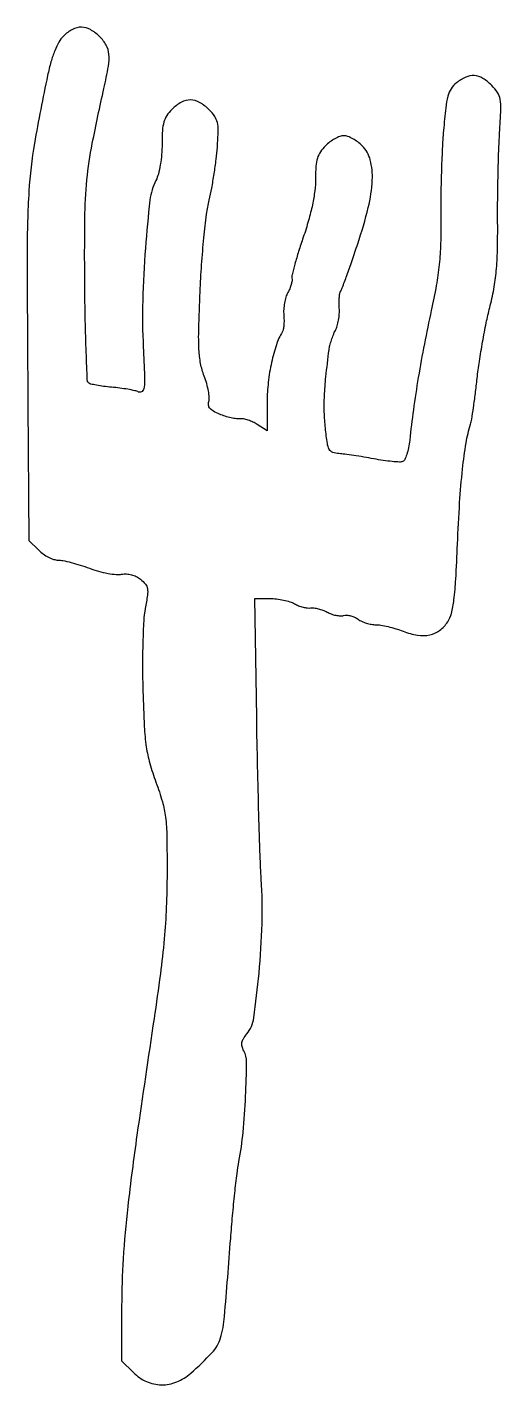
# Model space of a CAD drawing. Extents: x 1 to 118, y 0 to 336.
import ezdxf

# ---------------------------------------------------------------- set-up
doc = ezdxf.new("R2010")
doc.units = 0

msp = doc.modelspace()

# ---------------------------------------------------------------- linework, layer by layer
msp.add_lwpolyline([(9.580159, 333.671068, 0.068217), (8.464316, 332.200733, 0.032759), (7.437673, 330.061548, 0.027027), (6.500636, 327.307217, 0.015785), (5.663677, 323.921068, 0.009772), (2.412099, 307.123114, 0.027917), (1.037009, 295.305854, 0.015511), (0.600051, 280.243756, 0.001412), (0.781844, 242.684053), (1.040986, 208.868105), (3.475038, 206.434053, 0.041812), (4.576847, 205.502574, 0.036055), (5.872525, 204.715003, 0.037686), (7.159453, 204.172791, 0.08103), (8.218662, 204, -0.050913), (9.456923, 203.873584, -0.012375), (11.461275, 203.408026, -0.012562), (13.744439, 202.756191, -0.012207), (16.014117, 201.984768, 0.020525), (18.29781, 201.250714, 0.020829), (20.622897, 200.710461, 0.021153), (22.677901, 200.411732, 0.075686), (24, 200.476604, -0.062324), (25.176635, 200.565758, -0.052294), (26.413916, 200.374516, -0.051043), (27.61439, 199.922868, -0.053001), (28.682191, 199.241836, -0.054562), (29.873723, 198.056805, -0.131015), (30.375839, 196.928098, -0.075592), (30.387271, 195.324045, -0.01026), (29.836196, 192, 0.031973), (29.46522, 188.946134, 0.007183), (29.242021, 183.709375, 0.00742), (29.160825, 177.646091, 0.007124), (29.257308, 171.5, 0.00515), (29.60683, 162.819822, 0.023068), (30.097901, 157.756033, 0.033209), (30.96144, 153.688538, 0.020017), (32.492402, 149, -0.018658), (34.075033, 144.19747, -0.039957), (34.854232, 140.376152, -0.026561), (35.179229, 135.616172, -0.004491), (35.234654, 126.5, -0.009683), (35.047327, 118.088997, -0.011834), (34.533924, 110.237866, -0.010245), (33.580941, 101.566107, -0.004942), (32.023403, 90.5, 0.001862), (27.783953, 61.66736, 0.007485), (25.522743, 44.000126, 0.011952), (24.378147, 31.089486, 0.016132), (24, 19.371861), (24, 5.846154), (26.923077, 2.923077, 0.090989), (30.162371, 0.688265, 0.102921), (33.845616, -0.125028, 0.100471), (37.617648, 0.59286, 0.082852), (41.107255, 2.75, 0.024579), (46.390553, 7.854029, 0.116955), (48.465599, 11.472679, 0.051248), (49.461754, 16.784108, 0.002113), (50.988736, 36.13102, -0.004025), (51.453303, 41.743429, -0.004052), (52.00722, 47.335066, -0.003956), (52.567972, 52.200112, -0.016265), (53.026517, 55.13102, 0.022895), (54.067097, 62.412962, 0.013037), (54.690013, 71.286775, 0.008224), (54.923305, 79.748882, 0.126293), (54.234515, 82.561805, -0.060597), (53.821297, 83.626068, -0.10631), (53.786053, 84.565943, -0.091066), (54.146374, 85.535038, -0.035779), (54.964829, 86.708239, 0.135801), (56.699835, 90.692429, 0.011805), (58.004285, 101.77651, 0.016439), (58.745798, 113.984937, 0.022462), (58.557091, 125, -0.006967), (58.274972, 130.859104, -0.001475), (57.955644, 141.08125, -0.001544), (57.65696, 152.935915, -0.001466), (57.425656, 165), (56.946556, 194.5), (60.723278, 194.487221, -0.029166), (62.337065, 194.387525, -0.023024), (64.063063, 194.098252, -0.02356), (65.644966, 193.678777, -0.052038), (66.789277, 193.181017, 0.03549), (67.791382, 192.705161, 0.029961), (68.908604, 192.344233, 0.031039), (69.971345, 192.139283, 0.070092), (70.789277, 192.14869, -0.069983), (71.611253, 192.158322, -0.030287), (72.688443, 191.952746, -0.029233), (73.826031, 191.591375, -0.034303), (74.852233, 191.114997, 0.040244), (75.879716, 190.652763, 0.034625), (77.020723, 190.333194, 0.03613), (78.10183, 190.190059, 0.078959), (78.931192, 190.271755, -0.081509), (79.727802, 190.34615, -0.044733), (80.697705, 190.190677, -0.043075), (81.680006, 189.849322, -0.052755), (82.520089, 189.361652, 0.052056), (83.416288, 188.839735, 0.030614), (84.577094, 188.399985, 0.030353), (85.804609, 188.099293, 0.044916), (86.907697, 188, -0.043338), (88.166804, 187.890662, -0.015422), (89.936805, 187.524332, -0.015171), (91.864608, 187.000611, -0.017303), (93.673195, 186.380706, 0.049618), (97.27036, 185.401968, 0.093535), (100.267839, 185.462004, 0.109354), (102.724925, 186.57225, 0.087351), (104.720042, 188.695483, 0.085336), (105.638703, 190.810408, 0.028618), (106.251431, 194.134159, 0.017173), (106.717608, 199.257659, 0.003949), (107.138501, 207.929605, -0.005845), (107.677879, 218.235439, -0.011119), (108.392769, 226.50664, -0.013581), (109.280123, 233.009718, -0.034483), (110.374084, 237.646148, 0.035783), (110.651523, 238.835801, 0.003545), (111.09143, 241.736847, 0.004455), (111.560987, 245.207133, 0.003522), (112.008969, 248.96865, -0.009793), (112.563991, 253.178592, -0.006385), (113.36156, 258.015093, -0.006422), (114.260594, 262.713874, -0.012176), (115.124879, 266.46865, 0.018406), (116.124352, 271.07234, 0.021003), (116.730954, 275.539088, 0.017385), (117.030936, 280.686554, 0.007682), (117.085993, 287.5, -0.00414), (117.091622, 293.15193, -0.003079), (117.187929, 299.391131, -0.003112), (117.351655, 305.275356, -0.007043), (117.56598, 309.725126, 0.00539), (117.865413, 315.541602, 0.051327), (117.711607, 318.022779, 0.10393), (117.058649, 319.698338, 0.051718), (115.615783, 321.475126, 0.059719), (113.406031, 323.211832, 0.119715), (111.303475, 323.881885, 0.123097), (109.16772, 323.504822, 0.065169), (106.860784, 322.090865, 0.081645), (105.569393, 320.641586, 0.075255), (104.765273, 318.81499, 0.038754), (104.218921, 315.927488, 0.006567), (103.678702, 310.340865, 0.008633), (103.374103, 305.73237, 0.00442), (103.14302, 299.942948, 0.004391), (103.010046, 293.973579, 0.006589), (103.008414, 288.762787, -0.010263), (102.959402, 282.364681, -0.018403), (102.618245, 277.122416, -0.018547), (101.894869, 271.947229, -0.010621), (100.659183, 265.762787, 0.006585), (98.937835, 257.495507, 0.006653), (97.441126, 249.214181, 0.006868), (96.213244, 241.185467, 0.00851), (95.300553, 233.679762, -0.022517), (95.018269, 231.79943, -0.030485), (94.584991, 230.137216, -0.031079), (94.07737, 228.859175, -0.193402), (93.571012, 228.388876, -0.103396), (92.78729, 228.26212, -0.011429), (90.965141, 228.387259, -0.013546), (88.779836, 228.64747, -0.010573), (86.422263, 229.04428, 0.005012), (83.957074, 229.487453, 0.004797), (81.447368, 229.887974, 0.004758), (79.22597, 230.199079, 0.01715), (77.802821, 230.335165, -0.069921), (76.247053, 230.651592, -0.187478), (75.405159, 231.376572, -0.087222), (74.917454, 232.87218, -0.008633), (74.448586, 236.635503, -0.018658), (74.169863, 240.646779, -0.019528), (74.197538, 244.606933, -0.014974), (74.559036, 249.355276, -0.005579), (75.340782, 256.001201, -0.029279), (75.553483, 257.126645, -0.017054), (75.932596, 258.447848, -0.017014), (76.404243, 259.749748, -0.027458), (76.902536, 260.817886, 0.052051), (77.358203, 261.934704, 0.027589), (77.696799, 263.392525, 0.027137), (77.881169, 264.937266, 0.037636), (77.866246, 266.331084, -0.02071), (77.808283, 267.631931, -0.022551), (77.861399, 268.89645, -0.022755), (78.004171, 269.967038, -0.094151), (78.236617, 270.573837, 0.050235), (78.614142, 271.349053, 0.001827), (79.738147, 274.436436, 0.003329), (81.030861, 278.104466, 0.002328), (82.441243, 282.255609, 0.019744), (85.0638, 291.260992, 0.049659), (86.047994, 298.016734, 0.073054), (85.543728, 303.021424, 0.135605), (83.545455, 306.545455, 0.037888), (82.451898, 307.484747, 0.03471), (81.197727, 308.278977, 0.036522), (79.975261, 308.828012, 0.0875), (79, 309, 0.0875), (78.024739, 308.828012, 0.036522), (76.802273, 308.278977, 0.03471), (75.548102, 307.484747, 0.037888), (74.454545, 306.545455, 0.048218), (73.196142, 305.017743, 0.075018), (72.466192, 303.478912, 0.056454), (72.104098, 301.4933, 0.016899), (72, 298.414142, -0.031629), (71.809223, 295.401337, -0.019971), (71.225457, 291.925838, -0.01784), (70.271877, 288.063075, -0.013261), (68.955662, 283.870868, 0.00641), (67.807894, 280.383098, 0.00901), (66.880253, 277.24107, 0.005852), (66.184681, 274.598242, 0.111937), (66.165467, 273.752181, -0.091013), (66.177409, 273.114089, -0.029324), (65.968756, 272.187302, -0.028143), (65.610348, 271.162201, -0.028102), (65.138932, 270.183315, 0.052912), (64.66743, 269.065832, 0.028318), (64.315382, 267.607828, 0.027859), (64.121873, 266.06283, 0.038729), (64.133754, 264.668916, -0.020574), (64.192048, 263.368599, -0.022462), (64.139912, 262.105672, -0.022641), (63.998628, 261.037062, -0.094492), (63.767846, 260.433385, 0.05851), (62.306528, 257.302487, 0.026264), (61.105703, 252.917327, 0.025199), (60.292585, 248.015431, 0.028006), (60.014553, 243.226947), (60, 235.953894), (57.563242, 237.550519, 0.035041), (56.49709, 238.146862, 0.030621), (55.309642, 238.61937, 0.031858), (54.18036, 238.912293, 0.075138), (53.313242, 238.947091, -0.062221), (52.396438, 238.96029, -0.020951), (51.078528, 239.20089, -0.020472), (49.62856, 239.591906, -0.022066), (48.251961, 240.092016, -0.027274), (46.708809, 240.831986, -0.091435), (45.843253, 241.537711, -0.143181), (45.496546, 242.31413, -0.111175), (45.576302, 243.240406, 0.09758), (45.687841, 244.22514, 0.024502), (45.476182, 245.83472, 0.024078), (45.046801, 247.686162, 0.022197), (44.431701, 249.539666, -0.044119), (43.550692, 252.642824, -0.034984), (43.138414, 256.105448, -0.019312), (43.088317, 261.141805, -0.003617), (43.419579, 270.36313, -0.006898), (43.802658, 277.083882, -0.006946), (44.370316, 283.775866, -0.006806), (45.025183, 289.591795, -0.027635), (45.666327, 293.095372, 0.013228), (46.291837, 296.033019, 0.007671), (46.895279, 299.591106, 0.007664), (47.391208, 303.179655, 0.012787), (47.684786, 306.214776, 0.010096), (47.888342, 310.229126, 0.062446), (47.694321, 312.281434, 0.098188), (47.029301, 313.791901, 0.043756), (45.626133, 315.464776, 0.065884), (43.277386, 317.264505, 0.129071), (41.019461, 317.878527, 0.130811), (38.771828, 317.301384, 0.068584), (36.454545, 315.545455, 0.049285), (35.177641, 313.988541, 0.077365), (34.451354, 312.421464, 0.055319), (34.098257, 310.352673, 0.014632), (34, 306.995795, -0.020762), (33.891759, 304.39019, -0.020811), (33.567784, 301.804601, -0.021856), (33.08466, 299.537604, -0.055952), (32.485742, 297.972428, 0.09101), (31.002955, 293.105463, 0.009588), (29.870152, 281.221392, 0.012735), (29.214477, 268.220495, 0.018145), (29.345839, 256.660201, -0.00275), (29.648913, 249.473653, -0.034839), (29.559614, 246.768812, -0.171964), (29.074834, 245.747698, -0.312001), (28.205204, 245.587573, 0.050654), (27.235798, 245.910491, 0.011461), (25.532154, 246.251239, 0.011759), (23.539281, 246.554409, 0.011171), (21.5, 246.769558, -0.011222), (19.533085, 246.977278, -0.014982), (17.75974, 247.259137, -0.012168), (16.3123, 247.570557, -0.130382), (15.788477, 247.853709, -0.196045), (15.496186, 248.493126, -0.001072), (15.224724, 255.373043, -0.004399), (14.999706, 263.267313, -0.002752), (14.868477, 272.511523, -0.005014), (14.88993, 288.561071, -0.021632), (15.410707, 298.086033, -0.023907), (16.730659, 307.08229, -0.007074), (19.600698, 320.705516, 0.011541), (20.712636, 326.227659, 0.064495), (20.85358, 329.236388, 0.10976), (20.18166, 331.403572, 0.066625), (18.545455, 333.545455, 0.067762), (16.262445, 335.2813, 0.125846), (14.030901, 335.885433, 0.128479), (11.815343, 335.339614, 0.072198)], format="xyb", close=True)

doc.saveas('drawing.dxf')
